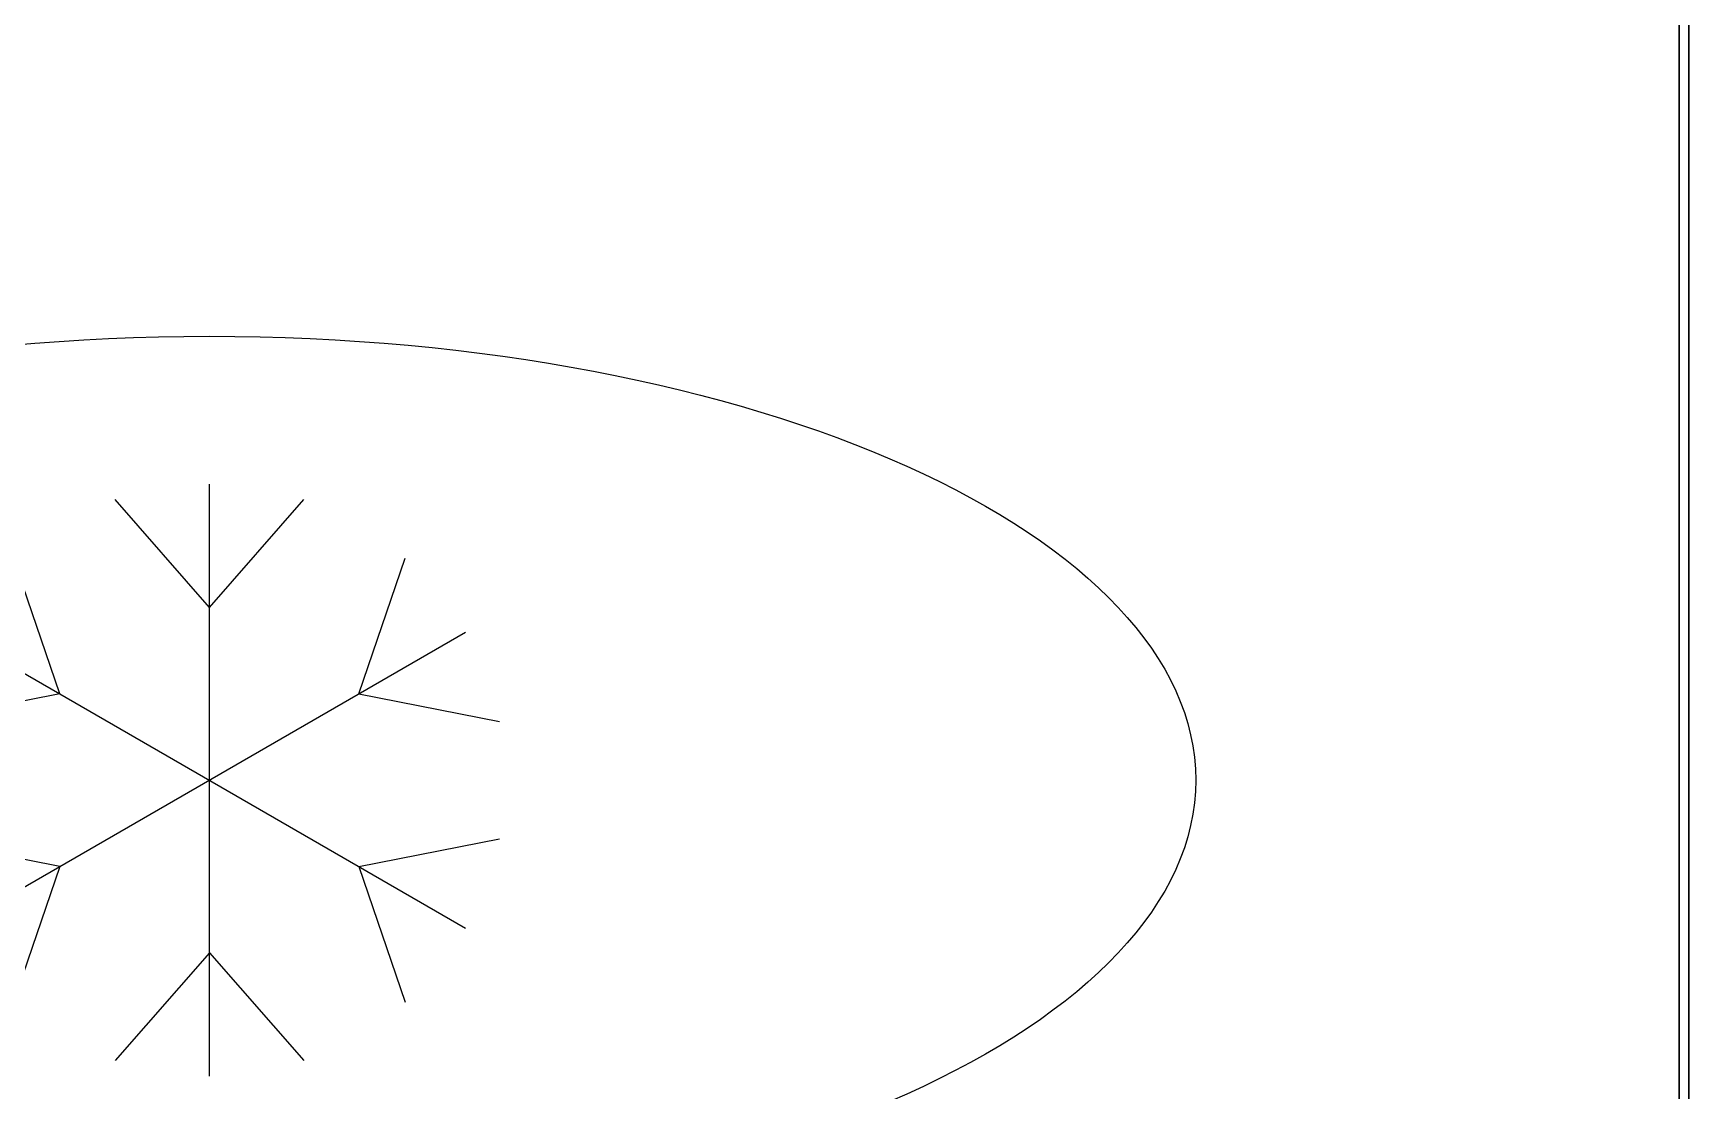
# Model space of a CAD drawing. Header units: millimetres. Extents: x -1 to 1346, y -1098 to 1.
# Drawn here: x 1009.2 to 1345, y -563 to -348.5 of the extents above; entities that cross this region are included whole.
import ezdxf

# ---------------------------------------------------------------- set-up
doc = ezdxf.new("R2010")
doc.units = ezdxf.units.MM
doc.linetypes.add('NASCOSTA', pattern=[9.525, 6.35, -3.175])
for name, color, linetype in [('IQ_200_2D', 1, 'Continuous'), ('IQ_200_3D', 1, 'Continuous'), ('IQ_204_2D', 7, 'Continuous')]:
    doc.layers.add(name, color=color, linetype=linetype)

# ---------------------------------------------------------------- blocks, each defined once
blk = doc.blocks.new('ice_ref')
at = {"layer": 'IQ_204_2D'}
for p, q in [((0, -60), (0, 60)), ((0, 35), (-19.12, 56.87)), ((0, 35), (19.12, 56.87)), ((-30.31, 17.5), (-39.7, 44.99)), ((30.31, 17.5), (39.7, 44.99)), ((-51.96, -30), (51.96, 30)), ((-51.96, 30), (51.96, -30)), ((-30.31, 17.5), (-58.81, 11.88)), ((30.31, 17.5), (58.81, 11.88)), ((-30.31, -17.5), (-58.81, -11.88)), ((30.31, -17.5), (58.81, -11.88)), ((-30.31, -17.5), (-39.7, -44.99)), ((30.31, -17.5), (39.7, -44.99)), ((0, -35), (-19.12, -56.87)), ((0, -35), (19.12, -56.87))]:
    blk.add_line(p, q, dxfattribs=at)
blk.add_ellipse((0, 0), major_axis=(-200, 0), ratio=0.45, dxfattribs=at)

msp = doc.modelspace()

# ---------------------------------------------------------------- linework, layer by layer
at = {"layer": 'IQ_200_2D'}
msp.add_lwpolyline([(0, 0), (1345, 0), (1345, -700), (0, -700)], close=True, dxfattribs=at)
at = {"layer": 'IQ_200_3D'}
msp.add_3dface([(1343, -645, 150), (2, -645, 150), (2, 0, 150), (1343, 0, 150)], dxfattribs=at)
for points, invisible_edges in [([(1343, -645, 198), (1343, 0, 850), (1343, -695, 850), (1343, -695, 198)], 1), ([(1343, 0, 150), (1343, 0, 850), (1343, -645, 198), (1343, -645, 150)], 2)]:
    msp.add_3dface(points, dxfattribs=dict(at, invisible_edges=invisible_edges))
at = {"layer": 'IQ_204_2D', "color": 7, "linetype": 'NASCOSTA', "ltscale": 10}
msp.add_lwpolyline([(2, 0), (1343, 0), (1343, -645), (2, -645)], close=True, dxfattribs=at)

# ---------------------------------------------------------------- block references
at = {"layer": 'IQ_204_2D'}
msp.add_blockref('ice_ref', (1045, -500), dxfattribs=at)

# ---------------------------------------------------------------- meshes
at = {"layer": 'IQ_200_3D'}
mesh = msp.add_polyface(dxfattribs=at)
corners = [(1345, -13, 1000), (1345, -13, 910), (1345, -13.19, 908.05), (1345, -13.76, 906.17), (1345, -14.69, 904.44), (1345, -15.93, 902.93), (1345, -17.44, 901.69), (1345, -19.17, 900.76), (1345, -21.05, 900.19), (1345, -23, 900), (1345, -700, 900), (1345, -700, 850), (1345, 0, 850), (1345, 0, 1000)]
mesh.append_faces([[corners[k] for k in face] for face in [(12, 9, 10, 11)]], dxfattribs={"vtx0": -1})
mesh.append_faces([[corners[k] for k in face] for face in [(12, 3, 4), (12, 4, 5), (12, 5, 6), (12, 6, 7), (12, 7, 8), (12, 8, 9)]], dxfattribs={"vtx0": -1, "vtx2": -1})
mesh.append_faces([[corners[k] for k in face] for face in [(12, 1, 2, 3)]], dxfattribs={"vtx0": -1, "vtx3": -1})
mesh.append_faces([[corners[k] for k in face] for face in [(12, 13, 0, 1)]], dxfattribs={"vtx3": -1})
mesh = msp.add_polyface(dxfattribs=at)
corners = [(0, -13, 1000), (0, -13, 910), (0, -13.19, 908.05), (0, -13.76, 906.17), (0, -14.69, 904.44), (0, -15.93, 902.93), (0, -17.44, 901.69), (0, -19.17, 900.76), (0, -21.05, 900.19), (0, -23, 900), (0, -700, 900), (1345, -13, 1000), (1345, -13, 910), (1345, -13.19, 908.05), (1345, -13.76, 906.17), (1345, -14.69, 904.44), (1345, -15.93, 902.93), (1345, -17.44, 901.69), (1345, -19.17, 900.76), (1345, -21.05, 900.19), (1345, -23, 900), (1345, -700, 900)]
mesh.append_faces([[corners[k] for k in face] for face in [(9, 20, 21, 10)]], dxfattribs={"vtx0": -1})
mesh.append_faces([[corners[k] for k in face] for face in [(1, 12, 13, 2), (2, 13, 14, 3), (3, 14, 15, 4), (4, 15, 16, 5), (5, 16, 17, 6), (6, 17, 18, 7), (7, 18, 19, 8), (8, 19, 20, 9)]], dxfattribs={"vtx0": -1, "vtx2": -1})
mesh.append_faces([[corners[k] for k in face] for face in [(0, 11, 12, 1)]], dxfattribs={"vtx2": -1})

doc.saveas('drawing.dxf')
